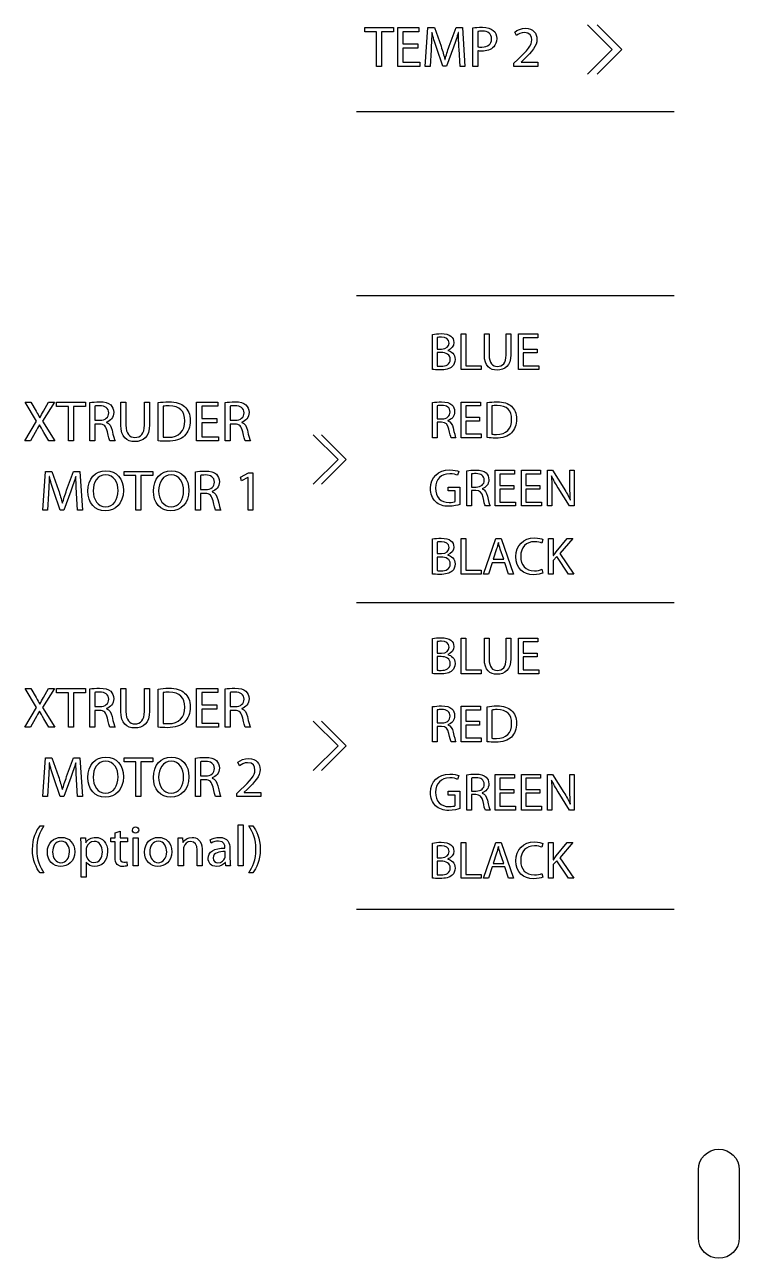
# Model space of a CAD drawing. Header units: millimetres. Extents: x 62 to 3900, y -2118 to 0.
# Drawn here: x 790.8 to 843.1, y -1476.9 to -1386.4 of the extents above; entities that cross this region are included whole.
import ezdxf

# ---------------------------------------------------------------- set-up
doc = ezdxf.new("R2010")
doc.units = ezdxf.units.MM
doc.layers.add('CUTS', color=1, linetype='Continuous', lineweight=25, true_color=0xff0000)
doc.layers.add('TEXT', color=5, linetype='Continuous', true_color=0x0000ff)

msp = doc.modelspace()

# ---------------------------------------------------------------- linework, layer by layer
at = {"layer": 'CUTS', "color": 1, "lineweight": 25, "true_color": 0xff0000}
for points in [[(840.14, -1475.355), (840.14, -1470.355)], [(843.14, -1470.355), (843.14, -1475.355), (843.14, -1475.355)]]:
    msp.add_lwpolyline(points, dxfattribs=at)
for points in [[(840.14, -1470.355), (840.14, -1469.526), (840.812, -1468.855), (841.64, -1468.855)], [(841.64, -1468.855), (842.469, -1468.855), (843.14, -1469.526), (843.14, -1470.355)], [(841.64, -1476.855), (840.812, -1476.855), (840.14, -1476.184), (840.14, -1475.355)], [(843.14, -1475.355), (843.14, -1476.184), (842.469, -1476.855), (841.64, -1476.855)]]:
    msp.add_open_spline(points, degree=3, dxfattribs=at)
at = {"layer": 'TEXT', "color": 5, "lineweight": 25, "true_color": 0x0000ff}
for points in [[(816.551, -1386.904), (815.684, -1386.904), (815.684, -1386.591), (817.795, -1386.591), (817.795, -1386.904), (816.924, -1386.904), (816.924, -1389.443), (816.551, -1389.443), (816.551, -1386.904), (816.551, -1386.904)], [(819.586, -1388.106), (818.482, -1388.106), (818.482, -1389.134), (819.717, -1389.134), (819.717, -1389.443), (818.109, -1389.443), (818.109, -1386.591), (819.654, -1386.591), (819.654, -1386.9), (818.482, -1386.9), (818.482, -1387.801), (819.586, -1387.801), (819.586, -1388.106), (819.586, -1388.106)], [(820.548, -1388.22), (820.472, -1389.443), (820.12, -1389.443), (820.319, -1386.591), (820.789, -1386.591), (821.275, -1387.97)], [(821.876, -1387.97), (822.384, -1386.591), (822.854, -1386.591), (823.031, -1389.443), (822.668, -1389.443), (822.6, -1388.19), (822.6, -1388.19)], [(823.968, -1388.3), (823.968, -1389.443), (823.6, -1389.443), (823.6, -1386.625), (823.6, -1386.625)], [(823.968, -1386.891), (823.968, -1388), (823.968, -1388)], [(832.012, -1386.385), (833.829, -1388.201), (832.012, -1390.018)], [(832.713, -1386.385), (834.529, -1388.201), (832.713, -1390.018)], [(820.611, -1386.959), (820.602, -1386.959)], [(822.553, -1386.959), (822.545, -1386.959)], [(826.809, -1387.187), (826.69, -1386.925)], [(822.185, -1388.042), (821.682, -1389.426), (821.403, -1389.426), (820.937, -1388.067)], [(821.563, -1388.931), (821.572, -1388.931)], [(827.359, -1388.922), (827.143, -1389.125), (827.143, -1389.134), (828.374, -1389.134), (828.374, -1389.443), (826.618, -1389.443), (826.618, -1389.443)], [(826.618, -1389.443), (826.618, -1389.214), (826.91, -1388.931)], [(815.077, -1392.745), (838.36, -1392.745)], [(815.077, -1406.241), (838.36, -1406.241)], [(820.664, -1411.672), (820.664, -1409.103), (820.664, -1409.103)], [(821.001, -1409.328), (821.001, -1410.174), (821.001, -1410.174)], [(822.763, -1409.064), (823.105, -1409.064), (823.105, -1411.396), (824.223, -1411.396), (824.223, -1411.68), (822.763, -1411.68), (822.763, -1409.064), (822.763, -1409.064)], [(824.455, -1410.604), (824.455, -1409.064), (824.797, -1409.064), (824.797, -1409.064)], [(824.797, -1409.064), (824.797, -1410.616)], [(826.043, -1410.616), (826.043, -1409.064), (826.384, -1409.064), (826.384, -1410.593)], [(828.321, -1410.453), (827.307, -1410.453), (827.307, -1411.396), (828.441, -1411.396), (828.441, -1411.68), (826.966, -1411.68), (826.966, -1409.064), (828.383, -1409.064), (828.383, -1409.347), (827.307, -1409.347), (827.307, -1410.174), (828.321, -1410.174), (828.321, -1410.453), (828.321, -1410.453)], [(821.001, -1410.174), (821.308, -1410.174)], [(821.281, -1410.426), (821.001, -1410.426), (821.001, -1411.423), (821.001, -1411.423)], [(821.774, -1410.271), (821.774, -1410.282)], [(791.527, -1416.288), (791.184, -1416.914), (790.761, -1416.914), (791.632, -1415.472), (790.795, -1414.063), (791.222, -1414.063), (791.598, -1414.731)], [(792.132, -1414.731), (792.517, -1414.063), (792.944, -1414.063), (792.077, -1415.451), (792.965, -1416.914), (792.538, -1416.914), (792.538, -1416.914)], [(793.968, -1414.375), (793.101, -1414.375), (793.101, -1414.062), (795.213, -1414.062), (795.213, -1414.375), (794.341, -1414.375), (794.341, -1416.914), (793.968, -1416.914), (793.968, -1414.375), (793.968, -1414.375)], [(796.246, -1415.679), (795.899, -1415.679), (795.899, -1416.914), (795.531, -1416.914), (795.531, -1414.101), (795.531, -1414.101)], [(795.899, -1414.359), (795.899, -1415.4), (795.899, -1415.4)], [(797.804, -1415.743), (797.804, -1414.063), (798.177, -1414.063), (798.177, -1414.063)], [(798.177, -1414.063), (798.177, -1415.755)], [(799.535, -1415.755), (799.535, -1414.063), (799.907, -1414.063), (799.907, -1415.73)], [(800.547, -1416.906), (800.547, -1414.105), (800.547, -1414.105)], [(800.915, -1414.371), (800.915, -1416.627), (800.915, -1416.627)], [(804.839, -1415.577), (803.735, -1415.577), (803.735, -1416.605), (804.971, -1416.605), (804.971, -1416.914), (803.363, -1416.914), (803.363, -1414.063), (804.907, -1414.063), (804.907, -1414.372), (803.735, -1414.372), (803.735, -1415.273), (804.839, -1415.273), (804.839, -1415.577), (804.839, -1415.577)], [(806.165, -1415.679), (805.818, -1415.679), (805.818, -1416.914), (805.45, -1416.914), (805.45, -1414.101), (805.45, -1414.101)], [(805.818, -1414.359), (805.818, -1415.4), (805.818, -1415.4)], [(821.32, -1415.546), (821.001, -1415.546), (821.001, -1416.679), (820.664, -1416.679), (820.664, -1414.099), (820.664, -1414.099)], [(821.001, -1414.335), (821.001, -1415.29), (821.001, -1415.29)], [(824.102, -1415.453), (823.089, -1415.453), (823.089, -1416.396), (824.223, -1416.396), (824.223, -1416.679), (822.748, -1416.679), (822.748, -1414.064), (824.164, -1414.064), (824.164, -1414.347), (823.089, -1414.347), (823.089, -1415.173), (824.102, -1415.173), (824.102, -1415.453), (824.102, -1415.453)], [(824.661, -1416.671), (824.661, -1414.102), (824.661, -1414.102)], [(824.998, -1414.347), (824.998, -1416.416), (824.998, -1416.416)], [(791.844, -1415.721), (791.835, -1415.721)], [(791.861, -1415.214), (791.874, -1415.214)], [(795.899, -1415.4), (796.276, -1415.4)], [(796.754, -1415.544), (796.754, -1415.556)], [(805.818, -1415.4), (806.195, -1415.4)], [(806.673, -1415.544), (806.673, -1415.556)], [(821.001, -1415.29), (821.347, -1415.29)], [(821.786, -1415.421), (821.786, -1415.433)], [(792.538, -1416.914), (792.17, -1416.284)], [(811.915, -1416.455), (813.732, -1418.272), (811.915, -1420.089)], [(812.516, -1416.455), (814.333, -1418.272), (812.516, -1420.089)], [(822.368, -1416.679), (822.019, -1416.679)], [(797.388, -1416.914), (797.008, -1416.914)], [(807.307, -1416.914), (806.927, -1416.914)], [(792.508, -1420.772), (792.432, -1421.994), (792.081, -1421.994), (792.28, -1419.143), (792.749, -1419.143), (793.236, -1420.522)], [(793.837, -1420.522), (794.345, -1419.143), (794.814, -1419.143), (794.992, -1421.994), (794.628, -1421.994), (794.56, -1420.742), (794.56, -1420.742)], [(798.913, -1419.456), (798.046, -1419.456), (798.046, -1419.143), (800.157, -1419.143), (800.157, -1419.456), (799.285, -1419.456), (799.285, -1421.994), (798.913, -1421.994), (798.913, -1419.456), (798.913, -1419.456)], [(803.993, -1420.758), (803.646, -1420.758), (803.646, -1421.994), (803.278, -1421.994), (803.278, -1419.181), (803.278, -1419.181)], [(803.646, -1419.439), (803.646, -1420.48), (803.646, -1420.48)], [(807.13, -1419.591), (807.121, -1419.591), (806.643, -1419.849), (806.571, -1419.566), (807.172, -1419.244), (807.489, -1419.244), (807.489, -1421.994), (807.13, -1421.994), (807.13, -1419.591), (807.13, -1419.591)], [(822.581, -1419.156), (822.496, -1419.432)], [(823.827, -1420.547), (823.509, -1420.547), (823.509, -1421.68), (823.171, -1421.68), (823.171, -1419.098), (823.171, -1419.098)], [(823.509, -1419.336), (823.509, -1420.29), (823.509, -1420.29)], [(826.609, -1420.453), (825.596, -1420.453), (825.596, -1421.396), (826.729, -1421.396), (826.729, -1421.68), (825.255, -1421.68), (825.255, -1419.064), (826.671, -1419.064), (826.671, -1419.347), (825.596, -1419.347), (825.596, -1420.174), (826.609, -1420.174), (826.609, -1420.453), (826.609, -1420.453)], [(828.518, -1420.453), (827.505, -1420.453), (827.505, -1421.396), (828.639, -1421.396), (828.639, -1421.68), (827.164, -1421.68), (827.164, -1419.064), (828.58, -1419.064), (828.58, -1419.347), (827.505, -1419.347), (827.505, -1420.174), (828.518, -1420.174), (828.518, -1420.453), (828.518, -1420.453)], [(829.077, -1421.679), (829.077, -1419.064), (829.449, -1419.064), (830.284, -1420.387)], [(829.383, -1419.478), (829.372, -1419.482)], [(830.723, -1420.158), (830.723, -1419.063), (831.041, -1419.063), (831.041, -1421.679), (830.699, -1421.679), (829.869, -1420.352)], [(792.571, -1419.511), (792.563, -1419.511)], [(794.514, -1419.511), (794.505, -1419.511)], [(822.325, -1421.357), (822.325, -1420.577), (821.798, -1420.577), (821.798, -1420.305), (822.659, -1420.305), (822.659, -1421.563), (822.659, -1421.563)], [(823.509, -1420.29), (823.854, -1420.29)], [(794.146, -1420.594), (793.642, -1421.978), (793.363, -1421.978), (792.897, -1420.62)], [(803.646, -1420.48), (804.022, -1420.48)], [(804.501, -1420.624), (804.501, -1420.636)], [(824.293, -1420.422), (824.293, -1420.434)], [(829.395, -1420.561), (829.395, -1421.679), (829.077, -1421.679), (829.077, -1421.679)], [(830.75, -1421.237), (830.761, -1421.233)], [(793.523, -1421.483), (793.532, -1421.483)], [(805.135, -1421.994), (804.754, -1421.994)], [(824.875, -1421.68), (824.525, -1421.68)], [(820.664, -1426.672), (820.664, -1424.103), (820.664, -1424.103)], [(821.001, -1424.328), (821.001, -1425.174), (821.001, -1425.174)], [(822.763, -1424.064), (823.105, -1424.064), (823.105, -1426.396), (824.223, -1426.396), (824.223, -1426.68), (822.763, -1426.68), (822.763, -1424.064), (822.763, -1424.064)], [(825.022, -1425.857), (824.75, -1426.68), (824.401, -1426.68), (825.293, -1424.064), (825.697, -1424.064), (826.589, -1426.68), (826.229, -1426.68), (825.95, -1425.857), (825.022, -1425.857), (825.022, -1425.857)], [(825.347, -1424.836), (825.092, -1425.593), (825.883, -1425.593), (825.883, -1425.593)], [(825.487, -1424.362), (825.479, -1424.362)], [(825.883, -1425.593), (825.623, -1424.84)], [(828.747, -1424.138), (828.662, -1424.413)], [(829.166, -1424.064), (829.504, -1424.064), (829.504, -1425.325), (829.515, -1425.325)], [(829.721, -1425.046), (830.521, -1424.064), (830.94, -1424.064), (829.993, -1425.174), (831.014, -1426.68), (830.614, -1426.68), (829.756, -1425.395), (829.504, -1425.682), (829.504, -1426.68), (829.166, -1426.68), (829.166, -1424.064), (829.166, -1424.064)], [(821.001, -1425.174), (821.308, -1425.174)], [(821.281, -1425.426), (821.001, -1425.426), (821.001, -1426.423), (821.001, -1426.423)], [(821.774, -1425.271), (821.774, -1425.282)], [(828.674, -1426.327), (828.74, -1426.598), (828.74, -1426.598)], [(815.077, -1428.772), (838.36, -1428.772)], [(820.664, -1433.972), (820.664, -1431.402), (820.664, -1431.402)], [(821.001, -1431.627), (821.001, -1432.473), (821.001, -1432.473)], [(822.763, -1431.364), (823.105, -1431.364), (823.105, -1433.696), (824.223, -1433.696), (824.223, -1433.979), (822.763, -1433.979), (822.763, -1431.364), (822.763, -1431.364)], [(824.455, -1432.904), (824.455, -1431.364), (824.797, -1431.364), (824.797, -1431.364)], [(824.797, -1431.364), (824.797, -1432.916)], [(826.043, -1432.916), (826.043, -1431.364), (826.384, -1431.364), (826.384, -1432.893)], [(828.321, -1432.753), (827.307, -1432.753), (827.307, -1433.696), (828.441, -1433.696), (828.441, -1433.979), (826.966, -1433.979), (826.966, -1431.364), (828.383, -1431.364), (828.383, -1431.647), (827.307, -1431.647), (827.307, -1432.473), (828.321, -1432.473), (828.321, -1432.753), (828.321, -1432.753)], [(821.001, -1432.473), (821.308, -1432.473)], [(821.281, -1432.726), (821.001, -1432.726), (821.001, -1433.723), (821.001, -1433.723)], [(821.774, -1432.571), (821.774, -1432.582)], [(791.527, -1437.288), (791.184, -1437.914), (790.761, -1437.914), (791.632, -1436.471), (790.795, -1435.062), (791.222, -1435.062), (791.598, -1435.731)], [(792.132, -1435.731), (792.517, -1435.062), (792.944, -1435.062), (792.077, -1436.451), (792.965, -1437.914), (792.538, -1437.914), (792.538, -1437.914)], [(793.968, -1435.376), (793.101, -1435.376), (793.101, -1435.062), (795.213, -1435.062), (795.213, -1435.376), (794.341, -1435.376), (794.341, -1437.914), (793.968, -1437.914), (793.968, -1435.376), (793.968, -1435.376)], [(796.246, -1436.678), (795.899, -1436.678), (795.899, -1437.914), (795.531, -1437.914), (795.531, -1435.1), (795.531, -1435.1)], [(795.899, -1435.359), (795.899, -1436.399), (795.899, -1436.399)], [(797.804, -1436.742), (797.804, -1435.062), (798.177, -1435.062), (798.177, -1435.062)], [(798.177, -1435.062), (798.177, -1436.755)], [(799.535, -1436.755), (799.535, -1435.062), (799.907, -1435.062), (799.907, -1436.73)], [(800.547, -1437.906), (800.547, -1435.105), (800.547, -1435.105)], [(800.915, -1435.371), (800.915, -1437.627), (800.915, -1437.627)], [(804.839, -1436.577), (803.735, -1436.577), (803.735, -1437.605), (804.971, -1437.605), (804.971, -1437.914), (803.363, -1437.914), (803.363, -1435.062), (804.907, -1435.062), (804.907, -1435.371), (803.735, -1435.371), (803.735, -1436.273), (804.839, -1436.273), (804.839, -1436.577), (804.839, -1436.577)], [(806.165, -1436.678), (805.818, -1436.678), (805.818, -1437.914), (805.45, -1437.914), (805.45, -1435.1), (805.45, -1435.1)], [(805.818, -1435.359), (805.818, -1436.399), (805.818, -1436.399)], [(791.861, -1436.213), (791.874, -1436.213)], [(795.899, -1436.399), (796.276, -1436.399)], [(796.754, -1436.543), (796.754, -1436.556)], [(805.818, -1436.399), (806.195, -1436.399)], [(806.673, -1436.543), (806.673, -1436.556)], [(821.32, -1437.846), (821.001, -1437.846), (821.001, -1438.98), (820.664, -1438.98), (820.664, -1436.398), (820.664, -1436.398)], [(821.001, -1436.635), (821.001, -1437.59), (821.001, -1437.59)], [(824.102, -1437.753), (823.089, -1437.753), (823.089, -1438.696), (824.223, -1438.696), (824.223, -1438.979), (822.748, -1438.979), (822.748, -1436.363), (824.164, -1436.363), (824.164, -1436.647), (823.089, -1436.647), (823.089, -1437.473), (824.102, -1437.473), (824.102, -1437.753), (824.102, -1437.753)], [(824.661, -1438.971), (824.661, -1436.402), (824.661, -1436.402)], [(824.998, -1436.647), (824.998, -1438.715), (824.998, -1438.715)], [(791.844, -1436.721), (791.835, -1436.721)], [(792.538, -1437.914), (792.17, -1437.284)], [(811.915, -1437.455), (813.732, -1439.272), (811.915, -1441.089)], [(812.516, -1437.455), (814.333, -1439.272), (812.516, -1441.089)], [(797.388, -1437.914), (797.008, -1437.914)], [(807.307, -1437.914), (806.927, -1437.914)], [(821.001, -1437.59), (821.347, -1437.59)], [(821.786, -1437.722), (821.786, -1437.734)], [(822.368, -1438.979), (822.019, -1438.979)], [(792.508, -1441.772), (792.432, -1442.995), (792.081, -1442.995), (792.28, -1440.143), (792.749, -1440.143), (793.236, -1441.522)], [(793.837, -1441.522), (794.345, -1440.143), (794.814, -1440.143), (794.992, -1442.995), (794.628, -1442.995), (794.56, -1441.742), (794.56, -1441.742)], [(798.913, -1440.456), (798.046, -1440.456), (798.046, -1440.143), (800.157, -1440.143), (800.157, -1440.456), (799.285, -1440.456), (799.285, -1442.995), (798.913, -1442.995), (798.913, -1440.456), (798.913, -1440.456)], [(803.993, -1441.759), (803.646, -1441.759), (803.646, -1442.995), (803.278, -1442.995), (803.278, -1440.181), (803.278, -1440.181)], [(792.571, -1440.511), (792.563, -1440.511)], [(794.514, -1440.511), (794.505, -1440.511)], [(803.646, -1440.439), (803.646, -1441.479), (803.646, -1441.479)], [(806.512, -1440.739), (806.393, -1440.477)], [(794.146, -1441.594), (793.642, -1442.978), (793.363, -1442.978), (792.897, -1441.619)], [(803.646, -1441.479), (804.022, -1441.479)], [(804.501, -1441.624), (804.501, -1441.636)], [(822.581, -1441.457), (822.496, -1441.733)], [(823.827, -1442.846), (823.509, -1442.846), (823.509, -1443.98), (823.171, -1443.98), (823.171, -1441.398), (823.171, -1441.398)], [(823.509, -1441.635), (823.509, -1442.59), (823.509, -1442.59)], [(826.609, -1442.753), (825.596, -1442.753), (825.596, -1443.696), (826.729, -1443.696), (826.729, -1443.98), (825.255, -1443.98), (825.255, -1441.364), (826.671, -1441.364), (826.671, -1441.647), (825.596, -1441.647), (825.596, -1442.474), (826.609, -1442.474), (826.609, -1442.753), (826.609, -1442.753)], [(828.518, -1442.753), (827.505, -1442.753), (827.505, -1443.696), (828.639, -1443.696), (828.639, -1443.98), (827.164, -1443.98), (827.164, -1441.364), (828.58, -1441.364), (828.58, -1441.647), (827.505, -1441.647), (827.505, -1442.474), (828.518, -1442.474), (828.518, -1442.753), (828.518, -1442.753)], [(829.077, -1443.979), (829.077, -1441.363), (829.449, -1441.363), (830.284, -1442.687)], [(829.383, -1441.778), (829.372, -1441.782)], [(830.723, -1442.458), (830.723, -1441.363), (831.041, -1441.363), (831.041, -1443.979), (830.699, -1443.979), (829.869, -1442.652)], [(793.523, -1442.482), (793.532, -1442.482)], [(805.135, -1442.995), (804.754, -1442.995)], [(807.062, -1442.474), (806.846, -1442.677), (806.846, -1442.685), (808.077, -1442.685), (808.077, -1442.994), (806.322, -1442.994), (806.322, -1442.994)], [(806.322, -1442.994), (806.322, -1442.766), (806.613, -1442.482)], [(822.325, -1443.657), (822.325, -1442.877), (821.798, -1442.877), (821.798, -1442.605), (822.659, -1442.605), (822.659, -1443.863), (822.659, -1443.863)], [(823.509, -1442.59), (823.854, -1442.59)], [(824.293, -1442.722), (824.293, -1442.734)], [(829.395, -1442.861), (829.395, -1443.979), (829.077, -1443.979), (829.077, -1443.979)], [(830.75, -1443.537), (830.761, -1443.533)], [(824.875, -1443.98), (824.525, -1443.98)], [(791.886, -1445.138), (792.174, -1445.138), (792.174, -1445.138)], [(797.389, -1447.427), (797.389, -1446.31), (797.072, -1446.31), (797.072, -1446.026), (797.389, -1446.026), (797.389, -1445.646), (797.753, -1445.535), (797.753, -1445.535)], [(797.753, -1445.535), (797.753, -1446.026), (798.286, -1446.026), (798.286, -1446.31), (797.753, -1446.31), (797.753, -1447.414)], [(806.411, -1445.07), (806.783, -1445.07), (806.783, -1448.074), (806.411, -1448.074), (806.411, -1445.07), (806.411, -1445.07)], [(807.186, -1445.138), (807.473, -1445.138)], [(794.879, -1446.026), (795.209, -1446.026), (795.231, -1446.378), (795.239, -1446.378)], [(798.706, -1446.026), (799.078, -1446.026), (799.078, -1448.074), (798.706, -1448.074), (798.706, -1446.026), (798.706, -1446.026)], [(802.004, -1446.026), (802.334, -1446.026), (802.355, -1446.364), (802.363, -1446.364)], [(802.393, -1446.843), (802.393, -1448.074), (802.021, -1448.074), (802.021, -1446.581), (802.021, -1446.581)], [(804.438, -1446.411), (804.353, -1446.162)], [(820.664, -1448.971), (820.664, -1446.402), (820.664, -1446.402)], [(822.763, -1446.363), (823.105, -1446.363), (823.105, -1448.696), (824.223, -1448.696), (824.223, -1448.979), (822.763, -1448.979), (822.763, -1446.363), (822.763, -1446.363)], [(825.022, -1448.156), (824.75, -1448.979), (824.401, -1448.979), (825.293, -1446.363), (825.697, -1446.363), (826.589, -1448.979), (826.229, -1448.979), (825.95, -1448.156), (825.022, -1448.156), (825.022, -1448.156)], [(828.747, -1446.437), (828.662, -1446.713)], [(829.166, -1446.363), (829.504, -1446.363), (829.504, -1447.625), (829.515, -1447.625)], [(829.721, -1447.345), (830.521, -1446.363), (830.94, -1446.363), (829.993, -1447.473), (831.014, -1448.979), (830.614, -1448.979), (829.756, -1447.695), (829.504, -1447.982), (829.504, -1448.979), (829.166, -1448.979), (829.166, -1446.363), (829.166, -1446.363)], [(795.273, -1447.799), (795.264, -1447.799), (795.264, -1448.912), (794.896, -1448.912), (794.896, -1446.695), (794.896, -1446.695)], [(795.264, -1446.885), (795.264, -1447.241), (795.264, -1447.241)], [(803.764, -1446.855), (803.764, -1448.074), (803.392, -1448.074), (803.392, -1446.893)], [(805.441, -1446.771), (805.441, -1446.729)], [(805.449, -1447.385), (805.449, -1447.029), (805.449, -1447.029)], [(805.809, -1446.818), (805.809, -1447.583), (805.809, -1447.583)], [(821.001, -1446.627), (821.001, -1447.473), (821.001, -1447.473)], [(821.001, -1447.473), (821.308, -1447.473)], [(825.347, -1447.136), (825.092, -1447.893), (825.883, -1447.893), (825.883, -1447.893)], [(825.487, -1446.662), (825.479, -1446.662)], [(825.883, -1447.893), (825.623, -1447.14)], [(798.248, -1447.786), (798.265, -1448.07)], [(805.838, -1448.074), (805.504, -1448.074), (805.474, -1447.816), (805.462, -1447.816)], [(821.281, -1447.726), (821.001, -1447.726), (821.001, -1448.723), (821.001, -1448.723)], [(821.774, -1447.57), (821.774, -1447.582)], [(792.174, -1448.586), (791.886, -1448.586)], [(807.473, -1448.586), (807.186, -1448.586), (807.186, -1448.586)], [(828.674, -1448.626), (828.74, -1448.898), (828.74, -1448.898)], [(815.077, -1451.245), (838.36, -1451.245)]]:
    msp.add_lwpolyline(points, dxfattribs=at)
for points in [[(823.6, -1386.625), (823.777, -1386.595), (824.01, -1386.57), (824.306, -1386.57)], [(824.315, -1386.861), (824.154, -1386.861), (824.031, -1386.874), (823.968, -1386.891)], [(824.306, -1386.57), (824.67, -1386.57), (824.937, -1386.655), (825.106, -1386.807)], [(824.988, -1387.424), (824.988, -1387.044), (824.717, -1386.861), (824.315, -1386.861)], [(825.106, -1386.807), (825.258, -1386.942), (825.356, -1387.15), (825.356, -1387.402)], [(826.69, -1386.925), (826.876, -1386.769), (827.151, -1386.646), (827.464, -1386.646)], [(827.464, -1386.646), (828.057, -1386.646), (828.306, -1387.052), (828.306, -1387.445)], [(820.602, -1386.959), (820.594, -1387.315), (820.573, -1387.788), (820.548, -1388.22)], [(820.937, -1388.067), (820.802, -1387.661), (820.691, -1387.297), (820.611, -1386.959)], [(822.545, -1386.959), (822.443, -1387.289), (822.329, -1387.649), (822.185, -1388.042)], [(822.6, -1388.19), (822.579, -1387.792), (822.553, -1387.31), (822.553, -1386.959)], [(824.273, -1388.029), (824.717, -1388.029), (824.988, -1387.809), (824.988, -1387.424)], [(825.356, -1387.402), (825.356, -1387.661), (825.28, -1387.864), (825.136, -1388.012)], [(827.392, -1386.955), (827.143, -1386.955), (826.936, -1387.081), (826.809, -1387.187)], [(826.91, -1388.931), (827.613, -1388.262), (827.934, -1387.907), (827.934, -1387.492)], [(828.306, -1387.445), (828.306, -1387.953), (827.938, -1388.364), (827.359, -1388.922)], [(827.934, -1387.492), (827.934, -1387.213), (827.803, -1386.955), (827.392, -1386.955)], [(821.275, -1387.97), (821.394, -1388.321), (821.487, -1388.634), (821.563, -1388.931)], [(821.572, -1388.931), (821.648, -1388.643), (821.749, -1388.33), (821.876, -1387.97)], [(823.968, -1388), (824.048, -1388.021), (824.15, -1388.029), (824.273, -1388.029)], [(824.264, -1388.326), (824.154, -1388.326), (824.052, -1388.321), (823.968, -1388.3)], [(825.136, -1388.012), (824.937, -1388.22), (824.624, -1388.326), (824.264, -1388.326)], [(820.664, -1409.103), (820.811, -1409.068), (821.048, -1409.044), (821.281, -1409.044)], [(821.301, -1409.304), (821.145, -1409.304), (821.056, -1409.316), (821.001, -1409.328)], [(821.281, -1409.044), (821.619, -1409.044), (821.836, -1409.103), (821.995, -1409.234)], [(821.871, -1409.731), (821.871, -1409.428), (821.642, -1409.304), (821.301, -1409.304)], [(821.995, -1409.234), (822.131, -1409.336), (822.216, -1409.491), (822.216, -1409.696)], [(821.956, -1410.931), (821.956, -1410.577), (821.65, -1410.426), (821.281, -1410.426)], [(821.308, -1410.174), (821.661, -1410.174), (821.871, -1409.983), (821.871, -1409.731)], [(822.216, -1409.696), (822.216, -1409.953), (822.046, -1410.174), (821.774, -1410.271)], [(821.774, -1410.282), (822.022, -1410.34), (822.313, -1410.546), (822.313, -1410.935)], [(821.285, -1411.439), (821.634, -1411.439), (821.956, -1411.311), (821.956, -1410.931)], [(822.313, -1410.935), (822.313, -1411.159), (822.224, -1411.334), (822.088, -1411.458)], [(825.394, -1411.722), (824.859, -1411.722), (824.455, -1411.42), (824.455, -1410.604)], [(824.797, -1410.616), (824.797, -1411.198), (825.057, -1411.447), (825.406, -1411.447)], [(826.384, -1410.593), (826.384, -1411.396), (825.961, -1411.722), (825.394, -1411.722)], [(825.406, -1411.447), (825.79, -1411.447), (826.043, -1411.191), (826.043, -1410.616)], [(821.188, -1411.703), (820.955, -1411.703), (820.776, -1411.688), (820.664, -1411.672)], [(821.001, -1411.423), (821.071, -1411.435), (821.164, -1411.439), (821.285, -1411.439)], [(822.088, -1411.458), (821.91, -1411.625), (821.615, -1411.703), (821.188, -1411.703)], [(795.531, -1414.101), (795.717, -1414.067), (795.988, -1414.041), (796.238, -1414.041)], [(796.238, -1414.041), (796.631, -1414.041), (796.889, -1414.118), (797.063, -1414.274)], [(800.547, -1414.105), (800.771, -1414.067), (801.038, -1414.041), (801.33, -1414.041)], [(801.33, -1414.041), (801.859, -1414.041), (802.236, -1414.168), (802.485, -1414.397)], [(805.45, -1414.101), (805.636, -1414.067), (805.907, -1414.041), (806.156, -1414.041)], [(806.156, -1414.041), (806.55, -1414.041), (806.808, -1414.118), (806.981, -1414.274)], [(820.664, -1414.099), (820.835, -1414.068), (821.083, -1414.044), (821.312, -1414.044)], [(821.312, -1414.044), (821.673, -1414.044), (821.91, -1414.114), (822.069, -1414.257)], [(824.661, -1414.102), (824.867, -1414.068), (825.111, -1414.044), (825.379, -1414.044)], [(825.379, -1414.044), (825.864, -1414.044), (826.209, -1414.161), (826.438, -1414.37)], [(791.598, -1414.731), (791.704, -1414.917), (791.785, -1415.061), (791.861, -1415.214)], [(791.874, -1415.214), (791.954, -1415.045), (792.026, -1414.913), (792.132, -1414.731)], [(796.263, -1414.329), (796.085, -1414.329), (795.962, -1414.342), (795.899, -1414.359)], [(796.919, -1414.858), (796.919, -1414.49), (796.652, -1414.329), (796.263, -1414.329)], [(796.276, -1415.4), (796.669, -1415.4), (796.919, -1415.184), (796.919, -1414.858)], [(797.287, -1414.82), (797.287, -1415.193), (797.05, -1415.442), (796.754, -1415.544)], [(797.063, -1414.274), (797.202, -1414.401), (797.287, -1414.596), (797.287, -1414.82)], [(801.347, -1414.333), (801.157, -1414.333), (801.013, -1414.35), (800.915, -1414.371)], [(802.502, -1415.433), (802.506, -1414.76), (802.125, -1414.333), (801.347, -1414.333)], [(802.485, -1414.397), (802.743, -1414.629), (802.891, -1414.96), (802.891, -1415.421)], [(806.182, -1414.329), (806.004, -1414.329), (805.881, -1414.342), (805.818, -1414.359)], [(806.838, -1414.858), (806.838, -1414.49), (806.571, -1414.329), (806.182, -1414.329)], [(806.195, -1415.4), (806.588, -1415.4), (806.838, -1415.184), (806.838, -1414.858)], [(807.206, -1414.82), (807.206, -1415.193), (806.969, -1415.442), (806.673, -1415.544)], [(806.981, -1414.274), (807.121, -1414.401), (807.206, -1414.596), (807.206, -1414.82)], [(821.335, -1414.308), (821.173, -1414.308), (821.06, -1414.32), (821.001, -1414.335)], [(821.937, -1414.793), (821.937, -1414.456), (821.693, -1414.308), (821.335, -1414.308)], [(821.347, -1415.29), (821.708, -1415.29), (821.937, -1415.092), (821.937, -1414.793)], [(822.274, -1414.758), (822.274, -1415.099), (822.057, -1415.329), (821.786, -1415.421)], [(822.069, -1414.257), (822.197, -1414.374), (822.274, -1414.552), (822.274, -1414.758)], [(825.394, -1414.312), (825.22, -1414.312), (825.088, -1414.328), (824.998, -1414.347)], [(826.454, -1415.321), (826.458, -1414.704), (826.109, -1414.312), (825.394, -1414.312)], [(826.438, -1414.37), (826.675, -1414.584), (826.811, -1414.886), (826.811, -1415.309)], [(791.835, -1415.721), (791.755, -1415.886), (791.671, -1416.039), (791.527, -1416.288)], [(792.17, -1416.284), (792.021, -1416.043), (791.933, -1415.886), (791.844, -1415.721)], [(796.821, -1416.233), (796.737, -1415.84), (796.58, -1415.692), (796.246, -1415.679)], [(796.754, -1415.556), (796.97, -1415.632), (797.101, -1415.835), (797.169, -1416.132)], [(798.828, -1416.961), (798.244, -1416.961), (797.804, -1416.631), (797.804, -1415.743)], [(798.177, -1415.755), (798.177, -1416.39), (798.46, -1416.66), (798.841, -1416.66)], [(799.907, -1415.73), (799.907, -1416.605), (799.446, -1416.961), (798.828, -1416.961)], [(798.841, -1416.66), (799.26, -1416.66), (799.535, -1416.381), (799.535, -1415.755)], [(801.288, -1416.644), (802.079, -1416.644), (802.502, -1416.204), (802.502, -1415.433)], [(802.891, -1415.421), (802.891, -1415.886), (802.743, -1416.267), (802.481, -1416.529)], [(806.74, -1416.233), (806.656, -1415.84), (806.499, -1415.692), (806.165, -1415.679)], [(806.673, -1415.556), (806.888, -1415.632), (807.019, -1415.835), (807.087, -1416.132)], [(821.847, -1416.054), (821.77, -1415.693), (821.627, -1415.557), (821.32, -1415.546)], [(821.786, -1415.433), (821.984, -1415.503), (822.104, -1415.69), (822.166, -1415.961)], [(825.34, -1416.431), (826.066, -1416.431), (826.454, -1416.027), (826.454, -1415.321)], [(826.811, -1415.309), (826.811, -1415.736), (826.675, -1416.085), (826.435, -1416.326)], [(797.008, -1416.914), (796.961, -1416.83), (796.898, -1416.588), (796.821, -1416.233)], [(797.169, -1416.132), (797.261, -1416.529), (797.329, -1416.804), (797.388, -1416.914)], [(800.915, -1416.627), (801.008, -1416.64), (801.144, -1416.644), (801.288, -1416.644)], [(802.481, -1416.529), (802.21, -1416.796), (801.77, -1416.94), (801.216, -1416.94)], [(806.927, -1416.914), (806.88, -1416.83), (806.816, -1416.588), (806.74, -1416.233)], [(807.087, -1416.132), (807.18, -1416.529), (807.248, -1416.804), (807.307, -1416.914)], [(822.019, -1416.679), (821.976, -1416.602), (821.918, -1416.38), (821.847, -1416.054)], [(822.166, -1415.961), (822.251, -1416.326), (822.313, -1416.578), (822.368, -1416.679)], [(825.274, -1416.703), (825.029, -1416.703), (824.832, -1416.691), (824.661, -1416.671)], [(824.998, -1416.416), (825.084, -1416.427), (825.208, -1416.431), (825.34, -1416.431)], [(826.435, -1416.326), (826.186, -1416.571), (825.783, -1416.703), (825.274, -1416.703)], [(801.216, -1416.94), (800.949, -1416.94), (800.734, -1416.927), (800.547, -1416.906)], [(795.391, -1420.59), (795.391, -1419.684), (795.949, -1419.092), (796.711, -1419.092)], [(796.698, -1419.392), (796.085, -1419.392), (795.78, -1419.959), (795.78, -1420.581)], [(797.608, -1420.556), (797.608, -1419.985), (797.312, -1419.392), (796.698, -1419.392)], [(796.711, -1419.092), (797.494, -1419.092), (797.997, -1419.689), (797.997, -1420.539)], [(800.192, -1420.59), (800.192, -1419.684), (800.75, -1419.092), (801.512, -1419.092)], [(801.499, -1419.392), (800.886, -1419.392), (800.581, -1419.959), (800.581, -1420.581)], [(802.409, -1420.556), (802.409, -1419.985), (802.113, -1419.392), (801.499, -1419.392)], [(801.512, -1419.092), (802.295, -1419.092), (802.798, -1419.689), (802.798, -1420.539)], [(803.278, -1419.181), (803.464, -1419.147), (803.735, -1419.121), (803.984, -1419.121)], [(804.01, -1419.409), (803.832, -1419.409), (803.709, -1419.422), (803.646, -1419.439)], [(803.984, -1419.121), (804.378, -1419.121), (804.636, -1419.198), (804.809, -1419.354)], [(804.665, -1419.938), (804.665, -1419.57), (804.399, -1419.409), (804.01, -1419.409)], [(804.809, -1419.354), (804.949, -1419.481), (805.033, -1419.676), (805.033, -1419.9)], [(820.509, -1420.387), (820.509, -1419.607), (821.048, -1419.036), (821.925, -1419.036)], [(821.918, -1419.32), (821.281, -1419.32), (820.866, -1419.715), (820.866, -1420.371)], [(822.496, -1419.432), (822.356, -1419.366), (822.182, -1419.32), (821.918, -1419.32)], [(821.925, -1419.036), (822.228, -1419.036), (822.469, -1419.102), (822.581, -1419.156)], [(823.171, -1419.098), (823.342, -1419.067), (823.59, -1419.045), (823.819, -1419.045)], [(823.842, -1419.308), (823.679, -1419.308), (823.567, -1419.32), (823.509, -1419.336)], [(823.819, -1419.045), (824.18, -1419.045), (824.417, -1419.114), (824.576, -1419.258)], [(824.444, -1419.793), (824.444, -1419.456), (824.2, -1419.308), (823.842, -1419.308)], [(824.576, -1419.258), (824.704, -1419.374), (824.781, -1419.553), (824.781, -1419.759)], [(829.372, -1419.482), (829.391, -1419.812), (829.395, -1420.126), (829.395, -1420.561)], [(829.869, -1420.352), (829.686, -1420.061), (829.512, -1419.762), (829.383, -1419.478)], [(792.563, -1419.511), (792.555, -1419.866), (792.533, -1420.34), (792.508, -1420.772)], [(792.897, -1420.62), (792.762, -1420.213), (792.652, -1419.849), (792.571, -1419.511)], [(794.505, -1419.511), (794.404, -1419.841), (794.289, -1420.201), (794.146, -1420.594)], [(794.56, -1420.742), (794.539, -1420.344), (794.514, -1419.862), (794.514, -1419.511)], [(804.022, -1420.48), (804.416, -1420.48), (804.665, -1420.264), (804.665, -1419.938)], [(805.033, -1419.9), (805.033, -1420.272), (804.797, -1420.522), (804.501, -1420.624)], [(820.874, -1421.361), (820.648, -1421.144), (820.509, -1420.794), (820.509, -1420.387)], [(820.866, -1420.371), (820.866, -1421.035), (821.262, -1421.427), (821.875, -1421.427)], [(823.854, -1420.29), (824.215, -1420.29), (824.444, -1420.092), (824.444, -1419.793)], [(824.781, -1419.759), (824.781, -1420.1), (824.565, -1420.329), (824.293, -1420.422)], [(830.284, -1420.387), (830.474, -1420.694), (830.629, -1420.969), (830.75, -1421.237)], [(830.761, -1421.233), (830.73, -1420.884), (830.723, -1420.566), (830.723, -1420.158)], [(793.236, -1420.522), (793.354, -1420.873), (793.447, -1421.186), (793.523, -1421.483)], [(793.532, -1421.483), (793.608, -1421.195), (793.71, -1420.882), (793.837, -1420.522)], [(796.673, -1422.041), (795.916, -1422.041), (795.391, -1421.453), (795.391, -1420.59)], [(795.78, -1420.581), (795.78, -1421.195), (796.11, -1421.741), (796.694, -1421.741)], [(797.997, -1420.539), (797.997, -1421.516), (797.401, -1422.041), (796.673, -1422.041)], [(796.694, -1421.741), (797.278, -1421.741), (797.608, -1421.203), (797.608, -1420.556)], [(801.474, -1422.041), (800.716, -1422.041), (800.192, -1421.453), (800.192, -1420.59)], [(800.581, -1420.581), (800.581, -1421.195), (800.911, -1421.741), (801.495, -1421.741)], [(802.798, -1420.539), (802.798, -1421.516), (802.202, -1422.041), (801.474, -1422.041)], [(801.495, -1421.741), (802.079, -1421.741), (802.409, -1421.203), (802.409, -1420.556)], [(804.568, -1421.313), (804.484, -1420.919), (804.327, -1420.771), (803.993, -1420.758)], [(804.501, -1420.636), (804.716, -1420.712), (804.847, -1420.915), (804.915, -1421.212)], [(804.915, -1421.212), (805.008, -1421.609), (805.076, -1421.884), (805.135, -1421.994)], [(824.355, -1421.055), (824.277, -1420.694), (824.133, -1420.558), (823.827, -1420.547)], [(824.293, -1420.434), (824.49, -1420.504), (824.611, -1420.69), (824.673, -1420.962)], [(824.525, -1421.68), (824.483, -1421.602), (824.424, -1421.381), (824.355, -1421.055)], [(824.673, -1420.962), (824.758, -1421.327), (824.82, -1421.579), (824.875, -1421.68)], [(804.754, -1421.994), (804.708, -1421.909), (804.644, -1421.668), (804.568, -1421.313)], [(821.851, -1421.707), (821.455, -1421.707), (821.13, -1421.606), (820.874, -1421.361)], [(822.659, -1421.563), (822.507, -1421.621), (822.205, -1421.707), (821.851, -1421.707)], [(821.875, -1421.427), (822.096, -1421.427), (822.248, -1421.396), (822.325, -1421.357)], [(820.664, -1424.103), (820.811, -1424.067), (821.048, -1424.044), (821.281, -1424.044)], [(821.301, -1424.304), (821.145, -1424.304), (821.056, -1424.316), (821.001, -1424.328)], [(821.281, -1424.044), (821.619, -1424.044), (821.836, -1424.103), (821.995, -1424.235)], [(821.871, -1424.731), (821.871, -1424.429), (821.642, -1424.304), (821.301, -1424.304)], [(821.308, -1425.174), (821.661, -1425.174), (821.871, -1424.984), (821.871, -1424.731)], [(822.216, -1424.696), (822.216, -1424.952), (822.046, -1425.174), (821.774, -1425.271)], [(821.995, -1424.235), (822.131, -1424.335), (822.216, -1424.491), (822.216, -1424.696)], [(825.479, -1424.362), (825.441, -1424.514), (825.402, -1424.677), (825.347, -1424.836)], [(825.623, -1424.84), (825.565, -1424.669), (825.526, -1424.514), (825.487, -1424.362)], [(826.76, -1425.395), (826.76, -1424.572), (827.315, -1424.021), (828.126, -1424.021)], [(828.138, -1424.304), (827.525, -1424.304), (827.117, -1424.696), (827.117, -1425.383)], [(828.126, -1424.021), (828.449, -1424.021), (828.658, -1424.091), (828.747, -1424.138)], [(828.662, -1424.413), (828.538, -1424.351), (828.355, -1424.304), (828.138, -1424.304)], [(821.956, -1425.931), (821.956, -1425.578), (821.65, -1425.426), (821.281, -1425.426)], [(821.774, -1425.282), (822.022, -1425.341), (822.313, -1425.546), (822.313, -1425.935)], [(828.049, -1426.722), (827.311, -1426.722), (826.76, -1426.256), (826.76, -1425.395)], [(827.117, -1425.383), (827.117, -1426.027), (827.486, -1426.435), (828.119, -1426.435)], [(829.515, -1425.325), (829.585, -1425.224), (829.655, -1425.131), (829.721, -1425.046)], [(821.188, -1426.703), (820.955, -1426.703), (820.776, -1426.687), (820.664, -1426.672)], [(821.001, -1426.423), (821.071, -1426.435), (821.164, -1426.439), (821.285, -1426.439)], [(822.088, -1426.458), (821.91, -1426.625), (821.615, -1426.703), (821.188, -1426.703)], [(821.285, -1426.439), (821.634, -1426.439), (821.956, -1426.311), (821.956, -1425.931)], [(822.313, -1425.935), (822.313, -1426.16), (822.224, -1426.334), (822.088, -1426.458)], [(828.74, -1426.598), (828.619, -1426.66), (828.367, -1426.722), (828.049, -1426.722)], [(828.119, -1426.435), (828.328, -1426.435), (828.538, -1426.392), (828.674, -1426.327)], [(820.664, -1431.402), (820.811, -1431.367), (821.048, -1431.344), (821.281, -1431.344)], [(821.301, -1431.604), (821.145, -1431.604), (821.056, -1431.616), (821.001, -1431.627)], [(821.281, -1431.344), (821.619, -1431.344), (821.836, -1431.402), (821.995, -1431.534)], [(821.871, -1432.031), (821.871, -1431.728), (821.642, -1431.604), (821.301, -1431.604)], [(821.308, -1432.473), (821.661, -1432.473), (821.871, -1432.283), (821.871, -1432.031)], [(822.216, -1431.996), (822.216, -1432.252), (822.046, -1432.473), (821.774, -1432.571)], [(821.995, -1431.534), (822.131, -1431.635), (822.216, -1431.79), (822.216, -1431.996)], [(821.956, -1433.23), (821.956, -1432.877), (821.65, -1432.726), (821.281, -1432.726)], [(821.774, -1432.582), (822.022, -1432.64), (822.313, -1432.846), (822.313, -1433.234)], [(825.394, -1434.022), (824.859, -1434.022), (824.455, -1433.719), (824.455, -1432.904)], [(824.797, -1432.916), (824.797, -1433.498), (825.057, -1433.746), (825.406, -1433.746)], [(826.384, -1432.893), (826.384, -1433.696), (825.961, -1434.022), (825.394, -1434.022)], [(825.406, -1433.746), (825.79, -1433.746), (826.043, -1433.49), (826.043, -1432.916)], [(821.001, -1433.723), (821.071, -1433.735), (821.164, -1433.739), (821.285, -1433.739)], [(822.088, -1433.758), (821.91, -1433.925), (821.615, -1434.003), (821.188, -1434.003)], [(821.285, -1433.739), (821.634, -1433.739), (821.956, -1433.611), (821.956, -1433.23)], [(822.313, -1433.234), (822.313, -1433.459), (822.224, -1433.634), (822.088, -1433.758)], [(821.188, -1434.003), (820.955, -1434.003), (820.776, -1433.987), (820.664, -1433.972)], [(791.598, -1435.731), (791.704, -1435.917), (791.785, -1436.061), (791.861, -1436.213)], [(791.874, -1436.213), (791.954, -1436.044), (792.026, -1435.913), (792.132, -1435.731)], [(795.531, -1435.1), (795.717, -1435.067), (795.988, -1435.041), (796.238, -1435.041)], [(796.263, -1435.329), (796.085, -1435.329), (795.962, -1435.342), (795.899, -1435.359)], [(796.238, -1435.041), (796.631, -1435.041), (796.889, -1435.117), (797.063, -1435.274)], [(796.919, -1435.858), (796.919, -1435.49), (796.652, -1435.329), (796.263, -1435.329)], [(797.063, -1435.274), (797.202, -1435.401), (797.287, -1435.595), (797.287, -1435.82)], [(800.547, -1435.105), (800.771, -1435.067), (801.038, -1435.042), (801.33, -1435.042)], [(801.347, -1435.333), (801.157, -1435.333), (801.013, -1435.351), (800.915, -1435.371)], [(801.33, -1435.042), (801.859, -1435.042), (802.236, -1435.168), (802.485, -1435.397)], [(802.502, -1436.434), (802.506, -1435.761), (802.125, -1435.333), (801.347, -1435.333)], [(802.485, -1435.397), (802.743, -1435.63), (802.891, -1435.959), (802.891, -1436.421)], [(805.45, -1435.1), (805.636, -1435.067), (805.907, -1435.041), (806.156, -1435.041)], [(806.182, -1435.329), (806.004, -1435.329), (805.881, -1435.342), (805.818, -1435.359)], [(806.156, -1435.041), (806.55, -1435.041), (806.808, -1435.117), (806.981, -1435.274)], [(806.838, -1435.858), (806.838, -1435.49), (806.571, -1435.329), (806.182, -1435.329)], [(806.981, -1435.274), (807.121, -1435.401), (807.206, -1435.595), (807.206, -1435.82)], [(796.276, -1436.399), (796.669, -1436.399), (796.919, -1436.184), (796.919, -1435.858)], [(797.287, -1435.82), (797.287, -1436.192), (797.05, -1436.441), (796.754, -1436.543)], [(796.754, -1436.556), (796.97, -1436.632), (797.101, -1436.835), (797.169, -1437.131)], [(801.288, -1437.644), (802.079, -1437.644), (802.502, -1437.204), (802.502, -1436.434)], [(802.891, -1436.421), (802.891, -1436.886), (802.743, -1437.267), (802.481, -1437.529)], [(806.195, -1436.399), (806.588, -1436.399), (806.838, -1436.184), (806.838, -1435.858)], [(807.206, -1435.82), (807.206, -1436.192), (806.969, -1436.441), (806.673, -1436.543)], [(806.673, -1436.556), (806.888, -1436.632), (807.019, -1436.835), (807.087, -1437.131)], [(820.664, -1436.398), (820.835, -1436.367), (821.083, -1436.344), (821.312, -1436.344)], [(821.335, -1436.608), (821.173, -1436.608), (821.06, -1436.62), (821.001, -1436.635)], [(821.312, -1436.344), (821.673, -1436.344), (821.91, -1436.414), (822.069, -1436.557)], [(821.937, -1437.093), (821.937, -1436.755), (821.693, -1436.608), (821.335, -1436.608)], [(822.069, -1436.557), (822.197, -1436.674), (822.274, -1436.852), (822.274, -1437.058)], [(824.661, -1436.402), (824.867, -1436.367), (825.111, -1436.344), (825.379, -1436.344)], [(825.394, -1436.612), (825.22, -1436.612), (825.088, -1436.627), (824.998, -1436.647)], [(825.379, -1436.344), (825.864, -1436.344), (826.209, -1436.46), (826.438, -1436.67)], [(826.454, -1437.621), (826.458, -1437.004), (826.109, -1436.612), (825.394, -1436.612)], [(826.438, -1436.67), (826.675, -1436.883), (826.811, -1437.186), (826.811, -1437.609)], [(791.835, -1436.721), (791.755, -1436.886), (791.671, -1437.039), (791.527, -1437.288)], [(792.17, -1437.284), (792.021, -1437.043), (791.933, -1436.886), (791.844, -1436.721)], [(796.821, -1437.233), (796.737, -1436.839), (796.58, -1436.691), (796.246, -1436.678)], [(797.008, -1437.914), (796.961, -1437.829), (796.898, -1437.588), (796.821, -1437.233)], [(797.169, -1437.131), (797.261, -1437.529), (797.329, -1437.804), (797.388, -1437.914)], [(798.828, -1437.961), (798.244, -1437.961), (797.804, -1437.631), (797.804, -1436.742)], [(798.177, -1436.755), (798.177, -1437.39), (798.46, -1437.661), (798.841, -1437.661)], [(799.907, -1436.73), (799.907, -1437.605), (799.446, -1437.961), (798.828, -1437.961)], [(798.841, -1437.661), (799.26, -1437.661), (799.535, -1437.382), (799.535, -1436.755)], [(802.481, -1437.529), (802.21, -1437.796), (801.77, -1437.94), (801.216, -1437.94)], [(806.74, -1437.233), (806.656, -1436.839), (806.499, -1436.691), (806.165, -1436.678)], [(806.927, -1437.914), (806.88, -1437.829), (806.816, -1437.588), (806.74, -1437.233)], [(807.087, -1437.131), (807.18, -1437.529), (807.248, -1437.804), (807.307, -1437.914)], [(821.347, -1437.59), (821.708, -1437.59), (821.937, -1437.391), (821.937, -1437.093)], [(822.274, -1437.058), (822.274, -1437.4), (822.057, -1437.629), (821.786, -1437.722)], [(801.216, -1437.94), (800.949, -1437.94), (800.734, -1437.927), (800.547, -1437.906)], [(800.915, -1437.627), (801.008, -1437.639), (801.144, -1437.644), (801.288, -1437.644)], [(821.847, -1438.355), (821.77, -1437.994), (821.627, -1437.858), (821.32, -1437.846)], [(821.786, -1437.734), (821.984, -1437.803), (822.104, -1437.989), (822.166, -1438.261)], [(822.019, -1438.979), (821.976, -1438.902), (821.918, -1438.68), (821.847, -1438.355)], [(822.166, -1438.261), (822.251, -1438.626), (822.313, -1438.878), (822.368, -1438.979)], [(825.34, -1438.731), (826.066, -1438.731), (826.454, -1438.327), (826.454, -1437.621)], [(826.811, -1437.609), (826.811, -1438.036), (826.675, -1438.385), (826.435, -1438.626)], [(825.274, -1439.003), (825.029, -1439.003), (824.832, -1438.991), (824.661, -1438.971)], [(824.998, -1438.715), (825.084, -1438.727), (825.208, -1438.731), (825.34, -1438.731)], [(826.435, -1438.626), (826.186, -1438.871), (825.783, -1439.003), (825.274, -1439.003)], [(795.391, -1441.589), (795.391, -1440.684), (795.949, -1440.092), (796.711, -1440.092)], [(796.711, -1440.092), (797.494, -1440.092), (797.997, -1440.689), (797.997, -1441.539)], [(800.192, -1441.589), (800.192, -1440.684), (800.75, -1440.092), (801.512, -1440.092)], [(801.512, -1440.092), (802.295, -1440.092), (802.798, -1440.689), (802.798, -1441.539)], [(803.278, -1440.181), (803.464, -1440.147), (803.735, -1440.122), (803.984, -1440.122)], [(803.984, -1440.122), (804.378, -1440.122), (804.636, -1440.198), (804.809, -1440.354)], [(806.393, -1440.477), (806.58, -1440.321), (806.854, -1440.198), (807.168, -1440.198)], [(807.168, -1440.198), (807.76, -1440.198), (808.01, -1440.604), (808.01, -1440.998)], [(792.563, -1440.511), (792.555, -1440.866), (792.533, -1441.34), (792.508, -1441.772)], [(792.897, -1441.619), (792.762, -1441.213), (792.652, -1440.849), (792.571, -1440.511)], [(794.505, -1440.511), (794.404, -1440.841), (794.289, -1441.201), (794.146, -1441.594)], [(794.56, -1441.742), (794.539, -1441.344), (794.514, -1440.862), (794.514, -1440.511)], [(796.698, -1440.393), (796.085, -1440.392), (795.78, -1440.959), (795.78, -1441.581)], [(797.608, -1441.556), (797.608, -1440.984), (797.312, -1440.393), (796.698, -1440.393)], [(801.499, -1440.393), (800.886, -1440.392), (800.581, -1440.959), (800.581, -1441.581)], [(802.409, -1441.556), (802.409, -1440.984), (802.113, -1440.393), (801.499, -1440.393)], [(804.01, -1440.409), (803.832, -1440.409), (803.709, -1440.422), (803.646, -1440.439)], [(804.665, -1440.938), (804.665, -1440.57), (804.399, -1440.409), (804.01, -1440.409)], [(804.022, -1441.479), (804.416, -1441.479), (804.665, -1441.264), (804.665, -1440.938)], [(805.033, -1440.9), (805.033, -1441.273), (804.797, -1441.522), (804.501, -1441.624)], [(804.809, -1440.354), (804.949, -1440.481), (805.033, -1440.676), (805.033, -1440.9)], [(807.096, -1440.507), (806.846, -1440.507), (806.639, -1440.633), (806.512, -1440.739)], [(806.613, -1442.482), (807.316, -1441.814), (807.637, -1441.459), (807.637, -1441.044)], [(808.01, -1440.998), (808.01, -1441.505), (807.641, -1441.915), (807.062, -1442.474)], [(807.637, -1441.044), (807.637, -1440.765), (807.506, -1440.507), (807.096, -1440.507)], [(793.236, -1441.522), (793.354, -1441.873), (793.447, -1442.186), (793.523, -1442.482)], [(793.532, -1442.482), (793.608, -1442.195), (793.71, -1441.882), (793.837, -1441.522)], [(796.673, -1443.041), (795.916, -1443.041), (795.391, -1442.453), (795.391, -1441.589)], [(795.78, -1441.581), (795.78, -1442.195), (796.11, -1442.741), (796.694, -1442.741)], [(797.997, -1441.539), (797.997, -1442.516), (797.401, -1443.041), (796.673, -1443.041)], [(796.694, -1442.741), (797.278, -1442.741), (797.608, -1442.203), (797.608, -1441.556)], [(801.474, -1443.041), (800.716, -1443.041), (800.192, -1442.453), (800.192, -1441.589)], [(800.581, -1441.581), (800.581, -1442.195), (800.911, -1442.741), (801.495, -1442.741)], [(802.798, -1441.539), (802.798, -1442.516), (802.202, -1443.041), (801.474, -1443.041)], [(801.495, -1442.741), (802.079, -1442.741), (802.409, -1442.203), (802.409, -1441.556)], [(804.568, -1442.313), (804.484, -1441.92), (804.327, -1441.772), (803.993, -1441.759)], [(804.501, -1441.636), (804.716, -1441.713), (804.847, -1441.915), (804.915, -1442.212)], [(820.509, -1442.688), (820.509, -1441.907), (821.048, -1441.337), (821.925, -1441.337)], [(821.918, -1441.62), (821.281, -1441.62), (820.866, -1442.016), (820.866, -1442.671)], [(822.496, -1441.733), (822.356, -1441.667), (822.182, -1441.62), (821.918, -1441.62)], [(821.925, -1441.337), (822.228, -1441.337), (822.469, -1441.403), (822.581, -1441.457)], [(823.171, -1441.398), (823.342, -1441.367), (823.59, -1441.344), (823.819, -1441.344)], [(823.842, -1441.608), (823.679, -1441.608), (823.567, -1441.62), (823.509, -1441.635)], [(823.819, -1441.344), (824.18, -1441.344), (824.417, -1441.414), (824.576, -1441.557)], [(824.444, -1442.093), (824.444, -1441.756), (824.2, -1441.608), (823.842, -1441.608)], [(823.854, -1442.59), (824.215, -1442.59), (824.444, -1442.392), (824.444, -1442.093)], [(824.781, -1442.058), (824.781, -1442.4), (824.565, -1442.629), (824.293, -1442.722)], [(824.576, -1441.557), (824.704, -1441.674), (824.781, -1441.852), (824.781, -1442.058)], [(829.372, -1441.782), (829.391, -1442.112), (829.395, -1442.427), (829.395, -1442.861)], [(829.869, -1442.652), (829.686, -1442.361), (829.512, -1442.062), (829.383, -1441.778)], [(804.754, -1442.995), (804.708, -1442.91), (804.644, -1442.669), (804.568, -1442.313)], [(804.915, -1442.212), (805.008, -1442.609), (805.076, -1442.885), (805.135, -1442.995)], [(820.874, -1443.661), (820.648, -1443.444), (820.509, -1443.095), (820.509, -1442.688)], [(820.866, -1442.671), (820.866, -1443.335), (821.262, -1443.727), (821.875, -1443.727)], [(824.355, -1443.355), (824.277, -1442.994), (824.133, -1442.858), (823.827, -1442.846)], [(824.293, -1442.734), (824.49, -1442.804), (824.611, -1442.99), (824.673, -1443.261)], [(830.284, -1442.687), (830.474, -1442.994), (830.629, -1443.269), (830.75, -1443.537)], [(830.761, -1443.533), (830.73, -1443.184), (830.723, -1442.865), (830.723, -1442.458)], [(821.851, -1444.007), (821.455, -1444.007), (821.13, -1443.906), (820.874, -1443.661)], [(822.659, -1443.863), (822.507, -1443.921), (822.205, -1444.007), (821.851, -1444.007)], [(821.875, -1443.727), (822.096, -1443.727), (822.248, -1443.696), (822.325, -1443.657)], [(824.525, -1443.98), (824.483, -1443.902), (824.424, -1443.681), (824.355, -1443.355)], [(824.673, -1443.261), (824.758, -1443.626), (824.82, -1443.879), (824.875, -1443.98)], [(791.332, -1446.868), (791.336, -1446.039), (791.619, -1445.493), (791.886, -1445.138)], [(792.174, -1445.138), (791.864, -1445.557), (791.645, -1446.103), (791.645, -1446.873)], [(798.659, -1445.451), (798.659, -1445.324), (798.753, -1445.218), (798.892, -1445.218)], [(798.884, -1445.68), (798.748, -1445.68), (798.659, -1445.578), (798.659, -1445.451)], [(799.121, -1445.451), (799.121, -1445.578), (799.032, -1445.68), (798.884, -1445.68)], [(798.892, -1445.218), (799.028, -1445.218), (799.121, -1445.32), (799.121, -1445.451)], [(807.714, -1446.86), (807.714, -1446.098), (807.486, -1445.561), (807.186, -1445.138)], [(807.473, -1445.138), (807.739, -1445.484), (808.028, -1446.03), (808.028, -1446.86)], [(792.424, -1447.067), (792.424, -1446.386), (792.877, -1445.984), (793.439, -1445.984)], [(793.431, -1446.263), (792.995, -1446.263), (792.805, -1446.67), (792.805, -1447.054)], [(794.044, -1447.046), (794.044, -1446.699), (793.871, -1446.263), (793.431, -1446.263)], [(793.439, -1445.984), (794.027, -1445.984), (794.425, -1446.411), (794.425, -1447.034)], [(794.896, -1446.695), (794.896, -1446.433), (794.888, -1446.221), (794.879, -1446.026)], [(795.239, -1446.378), (795.387, -1446.128), (795.632, -1445.984), (795.967, -1445.984)], [(795.852, -1446.28), (795.598, -1446.28), (795.357, -1446.458), (795.29, -1446.737)], [(796.462, -1447.037), (796.462, -1446.631), (796.246, -1446.28), (795.852, -1446.28)], [(795.967, -1445.984), (796.466, -1445.984), (796.838, -1446.403), (796.838, -1447.02)], [(799.549, -1447.067), (799.549, -1446.386), (800.001, -1445.984), (800.564, -1445.984)], [(800.556, -1446.263), (800.12, -1446.263), (799.929, -1446.67), (799.929, -1447.054)], [(801.169, -1447.046), (801.169, -1446.699), (800.995, -1446.263), (800.556, -1446.263)], [(800.564, -1445.984), (801.152, -1445.984), (801.55, -1446.411), (801.55, -1447.034)], [(802.021, -1446.581), (802.021, -1446.364), (802.016, -1446.195), (802.004, -1446.026)], [(802.363, -1446.364), (802.465, -1446.174), (802.702, -1445.984), (803.04, -1445.984)], [(802.917, -1446.288), (802.676, -1446.288), (802.486, -1446.462), (802.418, -1446.669)], [(803.392, -1446.893), (803.392, -1446.564), (803.269, -1446.288), (802.917, -1446.288)], [(803.04, -1445.984), (803.324, -1445.984), (803.764, -1446.153), (803.764, -1446.855)], [(804.353, -1446.162), (804.523, -1446.056), (804.772, -1445.984), (805.03, -1445.984)], [(804.975, -1446.259), (804.781, -1446.259), (804.582, -1446.314), (804.438, -1446.411)], [(805.441, -1446.729), (805.441, -1446.564), (805.394, -1446.255), (804.975, -1446.259)], [(805.03, -1445.984), (805.656, -1445.984), (805.809, -1446.411), (805.809, -1446.818)], [(820.664, -1446.402), (820.811, -1446.367), (821.048, -1446.344), (821.281, -1446.344)], [(821.301, -1446.604), (821.145, -1446.604), (821.056, -1446.616), (821.001, -1446.627)], [(821.281, -1446.344), (821.619, -1446.344), (821.836, -1446.402), (821.995, -1446.534)], [(821.871, -1447.031), (821.871, -1446.728), (821.642, -1446.604), (821.301, -1446.604)], [(821.995, -1446.534), (822.131, -1446.635), (822.216, -1446.79), (822.216, -1446.996)], [(826.76, -1447.695), (826.76, -1446.872), (827.315, -1446.321), (828.126, -1446.321)], [(828.138, -1446.604), (827.525, -1446.604), (827.117, -1446.996), (827.117, -1447.683)], [(828.126, -1446.321), (828.449, -1446.321), (828.658, -1446.391), (828.747, -1446.437)], [(828.662, -1446.713), (828.538, -1446.651), (828.355, -1446.604), (828.138, -1446.604)], [(791.886, -1448.586), (791.619, -1448.235), (791.332, -1447.694), (791.332, -1446.868)], [(791.645, -1446.873), (791.645, -1447.626), (791.877, -1448.163), (792.174, -1448.586)], [(793.405, -1448.121), (792.855, -1448.121), (792.424, -1447.715), (792.424, -1447.067)], [(792.805, -1447.054), (792.805, -1447.503), (793.059, -1447.842), (793.422, -1447.842)], [(794.425, -1447.034), (794.425, -1447.791), (793.896, -1448.121), (793.405, -1448.121)], [(793.422, -1447.842), (793.778, -1447.842), (794.044, -1447.507), (794.044, -1447.046)], [(795.29, -1446.737), (795.277, -1446.783), (795.264, -1446.838), (795.264, -1446.885)], [(795.264, -1447.241), (795.264, -1447.295), (795.268, -1447.346), (795.281, -1447.393)], [(795.281, -1447.393), (795.349, -1447.651), (795.573, -1447.829), (795.84, -1447.829)], [(795.84, -1447.829), (796.233, -1447.829), (796.462, -1447.507), (796.462, -1447.037)], [(796.838, -1447.02), (796.838, -1447.757), (796.386, -1448.12), (795.903, -1448.12)], [(797.533, -1447.965), (797.432, -1447.85), (797.389, -1447.668), (797.389, -1447.427)], [(797.753, -1447.414), (797.753, -1447.668), (797.825, -1447.812), (798.032, -1447.812)], [(800.53, -1448.121), (799.98, -1448.121), (799.549, -1447.715), (799.549, -1447.067)], [(799.929, -1447.054), (799.929, -1447.503), (800.183, -1447.842), (800.547, -1447.842)], [(801.55, -1447.034), (801.55, -1447.791), (801.021, -1448.121), (800.53, -1448.121)], [(800.547, -1447.842), (800.902, -1447.842), (801.169, -1447.507), (801.169, -1447.046)], [(802.418, -1446.669), (802.401, -1446.716), (802.393, -1446.779), (802.393, -1446.843)], [(804.209, -1447.533), (804.209, -1447.038), (804.65, -1446.767), (805.441, -1446.771)], [(805.449, -1447.029), (805.043, -1447.021), (804.582, -1447.093), (804.582, -1447.49)], [(804.582, -1447.49), (804.582, -1447.736), (804.742, -1447.846), (804.929, -1447.846)], [(804.929, -1447.846), (805.199, -1447.846), (805.373, -1447.677), (805.432, -1447.503)], [(805.432, -1447.503), (805.445, -1447.461), (805.449, -1447.418), (805.449, -1447.385)], [(807.186, -1448.586), (807.482, -1448.167), (807.714, -1447.622), (807.714, -1446.86)], [(808.028, -1446.86), (808.023, -1447.689), (807.739, -1448.23), (807.473, -1448.586)], [(821.308, -1447.473), (821.661, -1447.473), (821.871, -1447.283), (821.871, -1447.031)], [(822.216, -1446.996), (822.216, -1447.252), (822.046, -1447.473), (821.774, -1447.57)], [(825.479, -1446.662), (825.441, -1446.814), (825.402, -1446.977), (825.347, -1447.136)], [(825.623, -1447.14), (825.565, -1446.969), (825.526, -1446.814), (825.487, -1446.662)], [(829.515, -1447.625), (829.585, -1447.524), (829.655, -1447.431), (829.721, -1447.345)], [(795.903, -1448.12), (795.632, -1448.12), (795.395, -1448.002), (795.273, -1447.799)], [(797.935, -1448.121), (797.762, -1448.121), (797.622, -1448.062), (797.533, -1447.965)], [(798.265, -1448.07), (798.193, -1448.095), (798.079, -1448.121), (797.935, -1448.121)], [(798.032, -1447.812), (798.134, -1447.812), (798.193, -1447.803), (798.248, -1447.786)], [(804.835, -1448.121), (804.421, -1448.121), (804.209, -1447.829), (804.209, -1447.533)], [(805.462, -1447.816), (805.347, -1447.977), (805.128, -1448.121), (804.835, -1448.121)], [(805.809, -1447.583), (805.809, -1447.761), (805.817, -1447.935), (805.838, -1448.074)], [(821.956, -1448.23), (821.956, -1447.877), (821.65, -1447.726), (821.281, -1447.726)], [(821.285, -1448.739), (821.634, -1448.739), (821.956, -1448.611), (821.956, -1448.23)], [(821.774, -1447.582), (822.022, -1447.64), (822.313, -1447.846), (822.313, -1448.234)], [(822.313, -1448.234), (822.313, -1448.459), (822.224, -1448.634), (822.088, -1448.758)], [(828.049, -1449.022), (827.311, -1449.022), (826.76, -1448.556), (826.76, -1447.695)], [(827.117, -1447.683), (827.117, -1448.327), (827.486, -1448.735), (828.119, -1448.735)], [(821.188, -1449.003), (820.955, -1449.003), (820.776, -1448.987), (820.664, -1448.971)], [(821.001, -1448.723), (821.071, -1448.735), (821.164, -1448.739), (821.285, -1448.739)], [(822.088, -1448.758), (821.91, -1448.925), (821.615, -1449.003), (821.188, -1449.003)], [(828.74, -1448.898), (828.619, -1448.96), (828.367, -1449.022), (828.049, -1449.022)], [(828.119, -1448.735), (828.328, -1448.735), (828.538, -1448.692), (828.674, -1448.626)]]:
    msp.add_open_spline(points, degree=3, dxfattribs=at)

doc.saveas('drawing.dxf')
